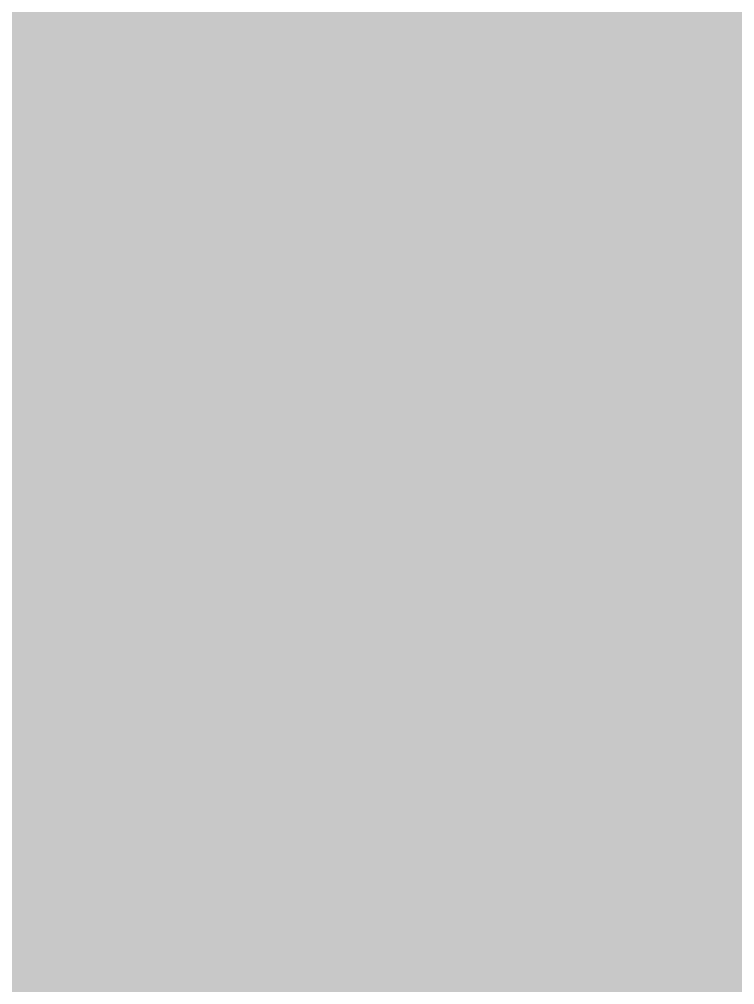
# Model space of a CAD drawing. Extents: x -23 to 289, y -67 to 135.
# Drawn here: x 147.17708 to 147.18282, y 93.39663 to 93.40436 of the extents above; entities that cross this region are included whole.
import ezdxf
from ezdxf.enums import TextEntityAlignment as Align

# ---------------------------------------------------------------- set-up
doc = ezdxf.new("R2010")
doc.units = 0
doc.header["$MEASUREMENT"] = 0
for name, color, linetype in [('ASSEMBLY_OUTLINES_BTM', 191, 'CONTINUOUS'), ('ASSEMBLY_PART_NUMBERS_BTM', 191, 'CONTINUOUS'), ('DRILL_DRAWING', 21, 'CONTINUOUS'), ('GENERATED_SILKSCREEN_BTM', 255, 'CONTINUOUS')]:
    doc.layers.add(name, color=color, linetype=linetype)
doc.styles.add('VERIBEST_GERBER_0', font='txt')

msp = doc.modelspace()

# ---------------------------------------------------------------- linework, layer by layer
at = {"layer": 'ASSEMBLY_OUTLINES_BTM', "const_width": 0.2}
msp.add_lwpolyline([(143.25, 91.875), (143.25, 100.625), (147.25, 100.625), (147.25, 91.875)], close=True, dxfattribs=at)
at = {"layer": 'GENERATED_SILKSCREEN_BTM', "const_width": 0.15}
msp.add_lwpolyline([(147.250005, 92.813206, 0.000015), (147.249995, 92.813204), (147.249995, 93.336796, 0.000015), (147.250005, 93.336794), (147.250005, 92.813206)], format="xyb", dxfattribs=at)

# ---------------------------------------------------------------- texts
at = {"layer": 'ASSEMBLY_PART_NUMBERS_BTM', "style": 'VERIBEST_GERBER_0', "text_generation_flag": 2}
msp.add_text('ERJ-3EKF4701V', height=2.032, rotation=90, dxfattribs=at).set_placement((146.54, 103), align=Align.TOP_LEFT)
for s, p in [('ERJ-3GEY0R00V', (150.75, 95.21)), ('CL10B104KB8SFNC', (163.5, 94.04))]:
    msp.add_text(s, height=2.032, dxfattribs=at).set_placement(p, align=Align.TOP_LEFT)
at = {"layer": 'DRILL_DRAWING', "style": 'VERIBEST_GERBER_0'}
msp.add_text('A', height=2, dxfattribs=at).set_placement((146.6, 92.9), align=Align.MIDDLE_CENTER)

doc.saveas('drawing.dxf')
